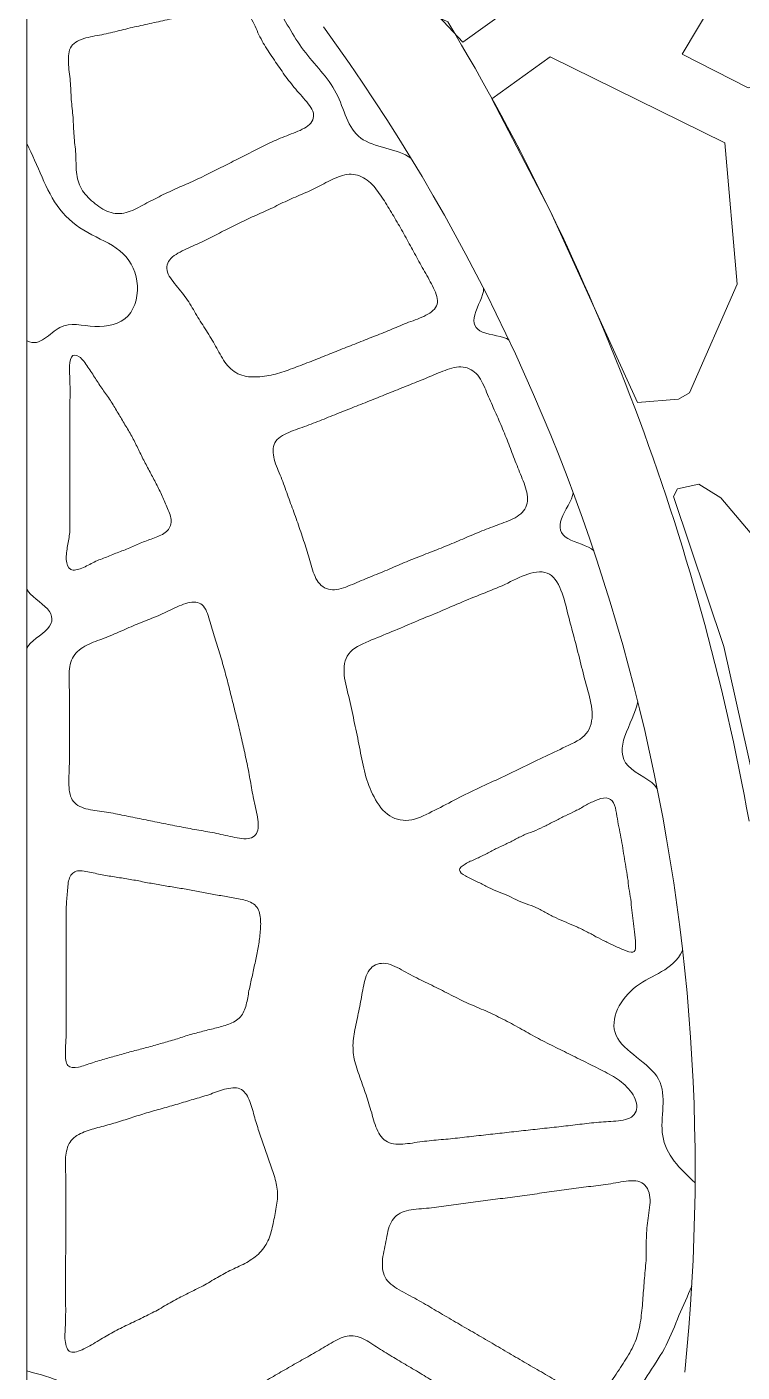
# Model space of a CAD drawing. Header units: inches. Extents: x 36 to 189, y -75 to 56.
# Drawn here: x 91.25 to 99.21, y 30.96 to 45.91 of the extents above; entities that cross this region are included whole.
import ezdxf

# ---------------------------------------------------------------- set-up
doc = ezdxf.new("R2010")
doc.units = ezdxf.units.IN
for name, color, linetype, lineweight in [('01_ORIGINAL_CAD', 7, 'CONTINUOUS', 20), ('02_APPROVED_PDF_OUTLINES', 7, 'CONTINUOUS', 15), ('10_EXTENSION_MASSES', 7, 'CONTINUOUS', 15), ('15_NEIGHBOURHOOD_CIRCULATION', 7, 'CONTINUOUS', 13)]:
    doc.layers.add(name, color=color, linetype=linetype, lineweight=lineweight)

# ---------------------------------------------------------------- blocks, each defined once
blk = doc.blocks.new('OPTION_02_TURTLE')
at = {"layer": '01_ORIGINAL_CAD'}
blk.add_line((36.248, 17.906), (36.248, 55.9), dxfattribs=at)
blk.add_lwpolyline([(44.283, 37.084, 0.090917), (40.931, 45.968, -0.652582), (40.931, 49.011, -0.158741), (45.004, 48.425, -0.098355), (47.824, 46.203), (47.755, 46.078)], format="xyb", dxfattribs=at)
blk.add_arc((22.064, 33.195), 21.619, 354.0583, 36.0319, dxfattribs=at)
at = {"layer": '02_APPROVED_PDF_OUTLINES'}
for points in [[(42.567, 48.72), (43.696, 48.695), (45.202, 47.89), (45.23, 47.026), (44.366, 45.263), (44.273, 45.236), (43.537, 45.611), (44.04, 46.452), (44.091, 47.609), (43.496, 48.428), (42.137, 48.455), (42.02, 48.343), (41.433, 47.637), (41.381, 47.094), (41.568, 46.662), (41.648, 46.137), (41.1, 45.743), (40.829, 46.03), (40.243, 46.942), (40.242, 47.6), (40.48, 48.003), (40.922, 48.505)], [(42.069, 45.58), (44.014, 44.624), (44.149, 43.053), (43.621, 41.845), (43.497, 41.773), (43.04, 41.737), (42.069, 43.869), (41.422, 45.113)], [(43.724, 40.83), (43.968, 40.678), (45.351, 39.042), (45.54, 37.942), (45.86, 37.164), (46.286, 36.386), (46.241, 36.299), (45.192, 36.433), (44.661, 36.54), (44.537, 36.638), (44.001, 39.023), (43.441, 40.69), (43.485, 40.777)]]:
    blk.add_lwpolyline(points, close=True, dxfattribs=at)
at = {"layer": '10_EXTENSION_MASSES'}
for points, knots in [([(36.743, 45.697), (36.776, 45.744), (36.839, 45.771), (36.904, 45.79), (36.97, 45.808), (37.039, 45.817), (37.105, 45.831), (37.172, 45.844), (37.235, 45.861), (37.299, 45.877), (37.363, 45.893), (37.427, 45.908), (37.492, 45.922), (37.557, 45.937), (37.622, 45.95), (37.687, 45.965), (37.752, 45.979), (37.817, 45.993), (37.881, 46.008), (37.946, 46.022), (38.011, 46.036), (38.075, 46.05), (38.14, 46.064), (38.204, 46.078), (38.27, 46.095), (38.335, 46.113), (38.402, 46.134), (38.468, 46.143), (38.534, 46.152), (38.599, 46.15), (38.648, 46.119), (38.698, 46.088), (38.733, 46.028), (38.764, 45.966), (38.795, 45.904), (38.821, 45.838), (38.853, 45.778), (38.885, 45.717), (38.922, 45.661), (38.959, 45.606), (38.997, 45.55), (39.034, 45.494), (39.072, 45.439), (39.11, 45.384), (39.149, 45.33), (39.191, 45.278), (39.233, 45.225), (39.279, 45.174), (39.327, 45.12), (39.374, 45.066), (39.422, 45.009), (39.435, 44.955), (39.447, 44.902), (39.423, 44.851), (39.375, 44.813), (39.327, 44.774), (39.255, 44.747), (39.188, 44.722), (39.121, 44.696), (39.059, 44.671), (38.998, 44.644), (38.937, 44.616), (38.877, 44.586), (38.817, 44.556), (38.757, 44.526), (38.696, 44.495), (38.635, 44.464), (38.575, 44.433), (38.514, 44.403), (38.453, 44.372), (38.392, 44.342), (38.332, 44.311), (38.272, 44.281), (38.211, 44.251), (38.15, 44.221), (38.089, 44.193), (38.027, 44.165), (37.965, 44.14), (37.903, 44.112), (37.842, 44.085), (37.781, 44.055), (37.72, 44.025), (37.659, 43.995), (37.598, 43.964), (37.537, 43.931), (37.476, 43.898), (37.415, 43.864), (37.351, 43.848), (37.288, 43.832), (37.222, 43.834), (37.161, 43.856), (37.099, 43.877), (37.042, 43.919), (36.988, 43.963), (36.935, 44.008), (36.886, 44.056), (36.854, 44.112), (36.822, 44.168), (36.806, 44.231), (36.8, 44.298), (36.793, 44.365), (36.795, 44.434), (36.791, 44.502), (36.787, 44.57), (36.777, 44.636), (36.772, 44.703), (36.767, 44.77), (36.766, 44.838), (36.761, 44.906), (36.756, 44.973), (36.747, 45.039), (36.742, 45.106), (36.737, 45.173), (36.736, 45.24), (36.73, 45.309), (36.724, 45.377), (36.713, 45.447), (36.71, 45.515), (36.707, 45.583), (36.71, 45.65), (36.743, 45.697)], [0, 0, 0, 0, 0.025, 0.025, 0.025, 0.05, 0.05, 0.05, 0.075, 0.075, 0.075, 0.1, 0.1, 0.1, 0.125, 0.125, 0.125, 0.15, 0.15, 0.15, 0.175, 0.175, 0.175, 0.2, 0.2, 0.2, 0.225, 0.225, 0.225, 0.25, 0.25, 0.25, 0.275, 0.275, 0.275, 0.3, 0.3, 0.3, 0.325, 0.325, 0.325, 0.35, 0.35, 0.35, 0.375, 0.375, 0.375, 0.4, 0.4, 0.4, 0.425, 0.425, 0.425, 0.45, 0.45, 0.45, 0.475, 0.475, 0.475, 0.5, 0.5, 0.5, 0.525, 0.525, 0.525, 0.55, 0.55, 0.55, 0.575, 0.575, 0.575, 0.6, 0.6, 0.6, 0.625, 0.625, 0.625, 0.65, 0.65, 0.65, 0.675, 0.675, 0.675, 0.7, 0.7, 0.7, 0.725, 0.725, 0.725, 0.75, 0.75, 0.75, 0.775, 0.775, 0.775, 0.8, 0.8, 0.8, 0.825, 0.825, 0.825, 0.85, 0.85, 0.85, 0.875, 0.875, 0.875, 0.9, 0.9, 0.9, 0.925, 0.925, 0.925, 0.95, 0.95, 0.95, 0.975, 0.975, 0.975, 1, 1, 1, 1]), ([(37.851, 43.339), (37.892, 43.383), (37.96, 43.414), (38.025, 43.444), (38.09, 43.474), (38.151, 43.502), (38.212, 43.531), (38.272, 43.56), (38.332, 43.59), (38.392, 43.621), (38.452, 43.651), (38.512, 43.682), (38.573, 43.712), (38.633, 43.742), (38.694, 43.772), (38.755, 43.8), (38.816, 43.827), (38.877, 43.852), (38.938, 43.881), (38.999, 43.909), (39.059, 43.941), (39.12, 43.969), (39.181, 43.998), (39.242, 44.024), (39.304, 44.05), (39.365, 44.077), (39.425, 44.103), (39.485, 44.134), (39.546, 44.164), (39.605, 44.198), (39.667, 44.226), (39.729, 44.254), (39.793, 44.275), (39.856, 44.274), (39.919, 44.272), (39.981, 44.248), (40.033, 44.209), (40.086, 44.17), (40.13, 44.116), (40.169, 44.061), (40.208, 44.006), (40.243, 43.949), (40.278, 43.892), (40.312, 43.835), (40.346, 43.778), (40.38, 43.721), (40.413, 43.663), (40.446, 43.605), (40.479, 43.546), (40.511, 43.488), (40.542, 43.428), (40.574, 43.37), (40.606, 43.311), (40.638, 43.253), (40.672, 43.193), (40.706, 43.133), (40.743, 43.071), (40.772, 43.009), (40.802, 42.946), (40.825, 42.882), (40.811, 42.829), (40.797, 42.777), (40.747, 42.737), (40.687, 42.706), (40.628, 42.674), (40.56, 42.652), (40.495, 42.628), (40.431, 42.604), (40.371, 42.577), (40.31, 42.552), (40.249, 42.527), (40.188, 42.502), (40.126, 42.478), (40.065, 42.454), (40.003, 42.43), (39.941, 42.405), (39.88, 42.381), (39.819, 42.356), (39.757, 42.332), (39.696, 42.307), (39.634, 42.283), (39.572, 42.259), (39.51, 42.234), (39.449, 42.209), (39.387, 42.185), (39.325, 42.161), (39.263, 42.137), (39.202, 42.114), (39.14, 42.092), (39.078, 42.069), (39.014, 42.052), (38.95, 42.036), (38.883, 42.024), (38.815, 42.021), (38.747, 42.018), (38.677, 42.023), (38.617, 42.047), (38.557, 42.071), (38.506, 42.114), (38.465, 42.167), (38.424, 42.219), (38.393, 42.281), (38.36, 42.34), (38.328, 42.4), (38.294, 42.457), (38.258, 42.514), (38.222, 42.57), (38.185, 42.627), (38.15, 42.683), (38.116, 42.74), (38.084, 42.798), (38.048, 42.854), (38.011, 42.91), (37.971, 42.964), (37.925, 43.018), (37.88, 43.073), (37.831, 43.129), (37.813, 43.184), (37.795, 43.24), (37.81, 43.296), (37.851, 43.339)], [0, 0, 0, 0, 0.025, 0.025, 0.025, 0.05, 0.05, 0.05, 0.075, 0.075, 0.075, 0.1, 0.1, 0.1, 0.125, 0.125, 0.125, 0.15, 0.15, 0.15, 0.175, 0.175, 0.175, 0.2, 0.2, 0.2, 0.225, 0.225, 0.225, 0.25, 0.25, 0.25, 0.275, 0.275, 0.275, 0.3, 0.3, 0.3, 0.325, 0.325, 0.325, 0.35, 0.35, 0.35, 0.375, 0.375, 0.375, 0.4, 0.4, 0.4, 0.425, 0.425, 0.425, 0.45, 0.45, 0.45, 0.475, 0.475, 0.475, 0.5, 0.5, 0.5, 0.525, 0.525, 0.525, 0.55, 0.55, 0.55, 0.575, 0.575, 0.575, 0.6, 0.6, 0.6, 0.625, 0.625, 0.625, 0.65, 0.65, 0.65, 0.675, 0.675, 0.675, 0.7, 0.7, 0.7, 0.725, 0.725, 0.725, 0.75, 0.75, 0.75, 0.775, 0.775, 0.775, 0.8, 0.8, 0.8, 0.825, 0.825, 0.825, 0.85, 0.85, 0.85, 0.875, 0.875, 0.875, 0.9, 0.9, 0.9, 0.925, 0.925, 0.925, 0.95, 0.95, 0.95, 0.975, 0.975, 0.975, 1, 1, 1, 1]), ([(36.735, 39.881), (36.704, 39.898), (36.689, 39.942), (36.686, 39.991), (36.683, 40.04), (36.692, 40.094), (36.701, 40.144), (36.71, 40.195), (36.72, 40.242), (36.724, 40.29), (36.728, 40.339), (36.727, 40.389), (36.726, 40.44), (36.726, 40.49), (36.725, 40.541), (36.725, 40.591), (36.725, 40.641), (36.725, 40.691), (36.726, 40.742), (36.726, 40.792), (36.726, 40.842), (36.726, 40.892), (36.726, 40.942), (36.726, 40.993), (36.726, 41.043), (36.726, 41.093), (36.726, 41.143), (36.726, 41.194), (36.726, 41.244), (36.726, 41.294), (36.727, 41.344), (36.727, 41.394), (36.727, 41.445), (36.727, 41.495), (36.727, 41.545), (36.727, 41.595), (36.727, 41.646), (36.727, 41.696), (36.727, 41.746), (36.728, 41.796), (36.728, 41.846), (36.728, 41.895), (36.727, 41.946), (36.726, 41.997), (36.723, 42.049), (36.723, 42.103), (36.723, 42.158), (36.726, 42.214), (36.744, 42.242), (36.762, 42.27), (36.797, 42.269), (36.83, 42.245), (36.864, 42.222), (36.897, 42.175), (36.927, 42.131), (36.957, 42.087), (36.984, 42.045), (37.01, 42.004), (37.037, 41.963), (37.063, 41.922), (37.091, 41.882), (37.12, 41.841), (37.15, 41.801), (37.177, 41.76), (37.205, 41.718), (37.229, 41.675), (37.254, 41.633), (37.279, 41.59), (37.304, 41.548), (37.33, 41.506), (37.355, 41.464), (37.381, 41.422), (37.405, 41.379), (37.429, 41.336), (37.451, 41.292), (37.473, 41.247), (37.495, 41.202), (37.516, 41.157), (37.539, 41.112), (37.562, 41.068), (37.585, 41.024), (37.609, 40.98), (37.632, 40.936), (37.656, 40.892), (37.679, 40.848), (37.702, 40.803), (37.724, 40.759), (37.745, 40.714), (37.765, 40.669), (37.784, 40.623), (37.805, 40.576), (37.825, 40.53), (37.848, 40.482), (37.853, 40.436), (37.857, 40.391), (37.844, 40.347), (37.812, 40.313), (37.781, 40.28), (37.733, 40.258), (37.685, 40.239), (37.637, 40.22), (37.59, 40.204), (37.544, 40.186), (37.498, 40.168), (37.454, 40.146), (37.409, 40.127), (37.364, 40.108), (37.317, 40.091), (37.271, 40.073), (37.225, 40.056), (37.18, 40.037), (37.135, 40.019), (37.089, 40.002), (37.044, 39.985), (36.998, 39.963), (36.953, 39.941), (36.906, 39.915), (36.86, 39.896), (36.813, 39.877), (36.766, 39.865), (36.735, 39.881)], [0, 0, 0, 0, 0.025, 0.025, 0.025, 0.05, 0.05, 0.05, 0.075, 0.075, 0.075, 0.1, 0.1, 0.1, 0.125, 0.125, 0.125, 0.15, 0.15, 0.15, 0.175, 0.175, 0.175, 0.2, 0.2, 0.2, 0.225, 0.225, 0.225, 0.25, 0.25, 0.25, 0.275, 0.275, 0.275, 0.3, 0.3, 0.3, 0.325, 0.325, 0.325, 0.35, 0.35, 0.35, 0.375, 0.375, 0.375, 0.4, 0.4, 0.4, 0.425, 0.425, 0.425, 0.45, 0.45, 0.45, 0.475, 0.475, 0.475, 0.5, 0.5, 0.5, 0.525, 0.525, 0.525, 0.55, 0.55, 0.55, 0.575, 0.575, 0.575, 0.6, 0.6, 0.6, 0.625, 0.625, 0.625, 0.65, 0.65, 0.65, 0.675, 0.675, 0.675, 0.7, 0.7, 0.7, 0.725, 0.725, 0.725, 0.75, 0.75, 0.75, 0.775, 0.775, 0.775, 0.8, 0.8, 0.8, 0.825, 0.825, 0.825, 0.85, 0.85, 0.85, 0.875, 0.875, 0.875, 0.9, 0.9, 0.9, 0.925, 0.925, 0.925, 0.95, 0.95, 0.95, 0.975, 0.975, 0.975, 1, 1, 1, 1]), ([(39.007, 41.289), (39.036, 41.339), (39.097, 41.375), (39.161, 41.404), (39.226, 41.432), (39.295, 41.454), (39.361, 41.478), (39.427, 41.502), (39.49, 41.527), (39.554, 41.553), (39.617, 41.579), (39.681, 41.604), (39.745, 41.63), (39.809, 41.655), (39.873, 41.68), (39.938, 41.706), (40.002, 41.731), (40.066, 41.757), (40.131, 41.783), (40.195, 41.809), (40.259, 41.835), (40.323, 41.86), (40.387, 41.886), (40.451, 41.911), (40.515, 41.937), (40.578, 41.962), (40.642, 41.987), (40.706, 42.014), (40.769, 42.041), (40.833, 42.07), (40.9, 42.094), (40.967, 42.119), (41.037, 42.139), (41.101, 42.131), (41.164, 42.124), (41.221, 42.09), (41.264, 42.039), (41.306, 41.987), (41.335, 41.918), (41.363, 41.851), (41.392, 41.784), (41.42, 41.721), (41.448, 41.657), (41.476, 41.594), (41.504, 41.531), (41.531, 41.467), (41.557, 41.403), (41.584, 41.339), (41.609, 41.275), (41.633, 41.211), (41.657, 41.147), (41.682, 41.083), (41.707, 41.019), (41.733, 40.955), (41.759, 40.889), (41.786, 40.823), (41.813, 40.754), (41.818, 40.689), (41.822, 40.623), (41.803, 40.56), (41.759, 40.514), (41.716, 40.468), (41.648, 40.438), (41.581, 40.411), (41.514, 40.385), (41.448, 40.361), (41.383, 40.336), (41.318, 40.312), (41.255, 40.286), (41.192, 40.259), (41.128, 40.233), (41.065, 40.205), (41.001, 40.178), (40.937, 40.151), (40.873, 40.125), (40.809, 40.1), (40.745, 40.074), (40.68, 40.05), (40.616, 40.024), (40.551, 39.999), (40.487, 39.973), (40.423, 39.946), (40.359, 39.919), (40.296, 39.891), (40.232, 39.864), (40.168, 39.838), (40.104, 39.813), (40.04, 39.787), (39.976, 39.76), (39.912, 39.732), (39.845, 39.705), (39.779, 39.678), (39.71, 39.652), (39.647, 39.654), (39.585, 39.656), (39.529, 39.687), (39.49, 39.738), (39.452, 39.789), (39.431, 39.86), (39.411, 39.929), (39.391, 39.998), (39.372, 40.064), (39.351, 40.129), (39.33, 40.195), (39.308, 40.259), (39.286, 40.324), (39.264, 40.389), (39.242, 40.454), (39.218, 40.518), (39.195, 40.583), (39.17, 40.647), (39.147, 40.711), (39.124, 40.775), (39.102, 40.84), (39.076, 40.906), (39.049, 40.971), (39.018, 41.038), (39, 41.105), (38.983, 41.171), (38.979, 41.238), (39.007, 41.289)], [0, 0, 0, 0, 0.025, 0.025, 0.025, 0.05, 0.05, 0.05, 0.075, 0.075, 0.075, 0.1, 0.1, 0.1, 0.125, 0.125, 0.125, 0.15, 0.15, 0.15, 0.175, 0.175, 0.175, 0.2, 0.2, 0.2, 0.225, 0.225, 0.225, 0.25, 0.25, 0.25, 0.275, 0.275, 0.275, 0.3, 0.3, 0.3, 0.325, 0.325, 0.325, 0.35, 0.35, 0.35, 0.375, 0.375, 0.375, 0.4, 0.4, 0.4, 0.425, 0.425, 0.425, 0.45, 0.45, 0.45, 0.475, 0.475, 0.475, 0.5, 0.5, 0.5, 0.525, 0.525, 0.525, 0.55, 0.55, 0.55, 0.575, 0.575, 0.575, 0.6, 0.6, 0.6, 0.625, 0.625, 0.625, 0.65, 0.65, 0.65, 0.675, 0.675, 0.675, 0.7, 0.7, 0.7, 0.725, 0.725, 0.725, 0.75, 0.75, 0.75, 0.775, 0.775, 0.775, 0.8, 0.8, 0.8, 0.825, 0.825, 0.825, 0.85, 0.85, 0.85, 0.875, 0.875, 0.875, 0.9, 0.9, 0.9, 0.925, 0.925, 0.925, 0.95, 0.95, 0.95, 0.975, 0.975, 0.975, 1, 1, 1, 1]), ([(39.829, 38.943), (39.878, 39.005), (39.964, 39.046), (40.051, 39.083), (40.138, 39.12), (40.225, 39.154), (40.31, 39.19), (40.395, 39.225), (40.478, 39.261), (40.561, 39.296), (40.644, 39.332), (40.729, 39.365), (40.813, 39.4), (40.897, 39.436), (40.98, 39.472), (41.064, 39.507), (41.148, 39.543), (41.232, 39.577), (41.315, 39.61), (41.399, 39.643), (41.483, 39.675), (41.567, 39.715), (41.651, 39.754), (41.736, 39.801), (41.823, 39.829), (41.909, 39.857), (41.997, 39.866), (42.062, 39.828), (42.127, 39.79), (42.171, 39.705), (42.202, 39.617), (42.234, 39.529), (42.254, 39.438), (42.276, 39.349), (42.298, 39.261), (42.323, 39.176), (42.346, 39.089), (42.369, 39.003), (42.39, 38.915), (42.412, 38.828), (42.433, 38.741), (42.456, 38.655), (42.481, 38.566), (42.505, 38.476), (42.532, 38.384), (42.537, 38.294), (42.541, 38.205), (42.523, 38.118), (42.47, 38.055), (42.418, 37.991), (42.331, 37.951), (42.244, 37.911), (42.158, 37.87), (42.072, 37.831), (41.989, 37.791), (41.906, 37.751), (41.825, 37.71), (41.744, 37.671), (41.663, 37.631), (41.581, 37.592), (41.499, 37.554), (41.416, 37.516), (41.332, 37.478), (41.249, 37.439), (41.166, 37.399), (41.084, 37.358), (41.002, 37.316), (40.92, 37.273), (40.839, 37.23), (40.754, 37.188), (40.67, 37.145), (40.583, 37.103), (40.497, 37.093), (40.412, 37.084), (40.328, 37.107), (40.259, 37.161), (40.19, 37.214), (40.135, 37.298), (40.094, 37.383), (40.053, 37.467), (40.025, 37.553), (40.003, 37.64), (39.981, 37.728), (39.966, 37.817), (39.948, 37.905), (39.931, 37.993), (39.912, 38.082), (39.894, 38.169), (39.875, 38.257), (39.859, 38.345), (39.837, 38.435), (39.815, 38.525), (39.787, 38.617), (39.779, 38.706), (39.77, 38.794), (39.781, 38.88), (39.829, 38.943)], [0, 0, 0, 0, 0.03125, 0.03125, 0.03125, 0.0625, 0.0625, 0.0625, 0.09375, 0.09375, 0.09375, 0.125, 0.125, 0.125, 0.15625, 0.15625, 0.15625, 0.1875, 0.1875, 0.1875, 0.21875, 0.21875, 0.21875, 0.25, 0.25, 0.25, 0.28125, 0.28125, 0.28125, 0.3125, 0.3125, 0.3125, 0.34375, 0.34375, 0.34375, 0.375, 0.375, 0.375, 0.40625, 0.40625, 0.40625, 0.4375, 0.4375, 0.4375, 0.46875, 0.46875, 0.46875, 0.5, 0.5, 0.5, 0.53125, 0.53125, 0.53125, 0.5625, 0.5625, 0.5625, 0.59375, 0.59375, 0.59375, 0.625, 0.625, 0.625, 0.65625, 0.65625, 0.65625, 0.6875, 0.6875, 0.6875, 0.71875, 0.71875, 0.71875, 0.75, 0.75, 0.75, 0.78125, 0.78125, 0.78125, 0.8125, 0.8125, 0.8125, 0.84375, 0.84375, 0.84375, 0.875, 0.875, 0.875, 0.90625, 0.90625, 0.90625, 0.9375, 0.9375, 0.9375, 0.96875, 0.96875, 0.96875, 1, 1, 1, 1]), ([(36.766, 38.914), (36.8, 38.968), (36.856, 39.008), (36.916, 39.039), (36.977, 39.07), (37.042, 39.092), (37.106, 39.116), (37.169, 39.14), (37.23, 39.166), (37.292, 39.193), (37.353, 39.22), (37.414, 39.248), (37.476, 39.273), (37.538, 39.299), (37.6, 39.322), (37.662, 39.347), (37.723, 39.372), (37.784, 39.4), (37.848, 39.43), (37.911, 39.46), (37.976, 39.493), (38.038, 39.509), (38.1, 39.524), (38.158, 39.52), (38.198, 39.486), (38.239, 39.451), (38.261, 39.384), (38.281, 39.318), (38.302, 39.251), (38.32, 39.185), (38.339, 39.12), (38.358, 39.056), (38.379, 38.994), (38.398, 38.931), (38.417, 38.867), (38.435, 38.804), (38.453, 38.74), (38.47, 38.676), (38.487, 38.611), (38.503, 38.547), (38.519, 38.483), (38.535, 38.418), (38.551, 38.354), (38.567, 38.289), (38.584, 38.225), (38.599, 38.16), (38.614, 38.095), (38.629, 38.031), (38.643, 37.966), (38.658, 37.901), (38.673, 37.836), (38.687, 37.771), (38.701, 37.706), (38.714, 37.641), (38.726, 37.576), (38.737, 37.51), (38.747, 37.446), (38.76, 37.38), (38.773, 37.315), (38.788, 37.249), (38.803, 37.179), (38.817, 37.109), (38.83, 37.036), (38.817, 36.983), (38.804, 36.929), (38.764, 36.896), (38.708, 36.888), (38.652, 36.88), (38.579, 36.897), (38.509, 36.913), (38.44, 36.929), (38.374, 36.943), (38.309, 36.956), (38.243, 36.968), (38.178, 36.979), (38.113, 36.99), (38.048, 37.002), (37.982, 37.014), (37.917, 37.027), (37.851, 37.04), (37.786, 37.053), (37.72, 37.066), (37.655, 37.079), (37.59, 37.092), (37.525, 37.105), (37.46, 37.119), (37.394, 37.132), (37.329, 37.145), (37.265, 37.159), (37.2, 37.173), (37.133, 37.183), (37.066, 37.193), (36.996, 37.199), (36.93, 37.215), (36.864, 37.23), (36.802, 37.255), (36.765, 37.301), (36.729, 37.347), (36.718, 37.414), (36.715, 37.483), (36.712, 37.552), (36.718, 37.624), (36.72, 37.693), (36.723, 37.763), (36.723, 37.831), (36.722, 37.899), (36.722, 37.967), (36.722, 38.036), (36.722, 38.104), (36.722, 38.173), (36.722, 38.242), (36.723, 38.31), (36.723, 38.378), (36.724, 38.446), (36.722, 38.516), (36.719, 38.585), (36.715, 38.655), (36.718, 38.724), (36.721, 38.793), (36.732, 38.861), (36.766, 38.914)], [0, 0, 0, 0, 0.025, 0.025, 0.025, 0.05, 0.05, 0.05, 0.075, 0.075, 0.075, 0.1, 0.1, 0.1, 0.125, 0.125, 0.125, 0.15, 0.15, 0.15, 0.175, 0.175, 0.175, 0.2, 0.2, 0.2, 0.225, 0.225, 0.225, 0.25, 0.25, 0.25, 0.275, 0.275, 0.275, 0.3, 0.3, 0.3, 0.325, 0.325, 0.325, 0.35, 0.35, 0.35, 0.375, 0.375, 0.375, 0.4, 0.4, 0.4, 0.425, 0.425, 0.425, 0.45, 0.45, 0.45, 0.475, 0.475, 0.475, 0.5, 0.5, 0.5, 0.525, 0.525, 0.525, 0.55, 0.55, 0.55, 0.575, 0.575, 0.575, 0.6, 0.6, 0.6, 0.625, 0.625, 0.625, 0.65, 0.65, 0.65, 0.675, 0.675, 0.675, 0.7, 0.7, 0.7, 0.725, 0.725, 0.725, 0.75, 0.75, 0.75, 0.775, 0.775, 0.775, 0.8, 0.8, 0.8, 0.825, 0.825, 0.825, 0.85, 0.85, 0.85, 0.875, 0.875, 0.875, 0.9, 0.9, 0.9, 0.925, 0.925, 0.925, 0.95, 0.95, 0.95, 0.975, 0.975, 0.975, 1, 1, 1, 1]), ([(41.062, 36.54), (41.061, 36.564), (41.09, 36.586), (41.125, 36.606), (41.16, 36.627), (41.202, 36.646), (41.242, 36.663), (41.281, 36.681), (41.318, 36.698), (41.354, 36.716), (41.391, 36.735), (41.426, 36.755), (41.463, 36.774), (41.5, 36.792), (41.538, 36.809), (41.575, 36.826), (41.612, 36.844), (41.649, 36.862), (41.686, 36.881), (41.722, 36.9), (41.758, 36.92), (41.796, 36.936), (41.833, 36.952), (41.871, 36.964), (41.909, 36.979), (41.946, 36.995), (41.983, 37.014), (42.02, 37.032), (42.056, 37.051), (42.093, 37.069), (42.13, 37.087), (42.166, 37.106), (42.203, 37.125), (42.24, 37.143), (42.277, 37.161), (42.314, 37.177), (42.351, 37.196), (42.387, 37.214), (42.423, 37.235), (42.459, 37.255), (42.496, 37.275), (42.533, 37.295), (42.573, 37.312), (42.614, 37.329), (42.656, 37.342), (42.692, 37.34), (42.728, 37.337), (42.757, 37.317), (42.775, 37.286), (42.793, 37.255), (42.8, 37.212), (42.807, 37.17), (42.814, 37.129), (42.821, 37.088), (42.828, 37.049), (42.836, 37.009), (42.844, 36.97), (42.852, 36.931), (42.859, 36.892), (42.866, 36.852), (42.873, 36.812), (42.879, 36.773), (42.886, 36.733), (42.892, 36.693), (42.899, 36.653), (42.905, 36.613), (42.912, 36.573), (42.919, 36.533), (42.926, 36.494), (42.932, 36.454), (42.938, 36.414), (42.941, 36.373), (42.947, 36.333), (42.953, 36.293), (42.96, 36.254), (42.966, 36.214), (42.971, 36.173), (42.973, 36.133), (42.978, 36.092), (42.982, 36.052), (42.989, 36.013), (42.994, 35.973), (43, 35.933), (43.005, 35.893), (43.009, 35.851), (43.014, 35.808), (43.018, 35.763), (43.02, 35.722), (43.022, 35.682), (43.023, 35.646), (43.006, 35.632), (42.989, 35.618), (42.955, 35.626), (42.917, 35.639), (42.879, 35.653), (42.838, 35.672), (42.8, 35.69), (42.761, 35.708), (42.725, 35.725), (42.688, 35.743), (42.652, 35.76), (42.616, 35.779), (42.579, 35.798), (42.543, 35.818), (42.507, 35.838), (42.47, 35.857), (42.433, 35.877), (42.396, 35.894), (42.359, 35.911), (42.322, 35.927), (42.285, 35.942), (42.247, 35.958), (42.21, 35.973), (42.172, 35.989), (42.135, 36.007), (42.098, 36.024), (42.061, 36.042), (42.025, 36.062), (41.989, 36.082), (41.953, 36.103), (41.916, 36.12), (41.879, 36.137), (41.841, 36.15), (41.802, 36.164), (41.764, 36.178), (41.726, 36.193), (41.689, 36.21), (41.653, 36.227), (41.617, 36.248), (41.579, 36.264), (41.542, 36.281), (41.503, 36.293), (41.466, 36.308), (41.428, 36.323), (41.391, 36.341), (41.355, 36.359), (41.319, 36.378), (41.283, 36.398), (41.244, 36.416), (41.205, 36.435), (41.163, 36.452), (41.127, 36.473), (41.091, 36.493), (41.062, 36.517), (41.062, 36.54)], [0, 0, 0, 0, 0.020833, 0.020833, 0.020833, 0.041667, 0.041667, 0.041667, 0.0625, 0.0625, 0.0625, 0.083333, 0.083333, 0.083333, 0.104167, 0.104167, 0.104167, 0.125, 0.125, 0.125, 0.145833, 0.145833, 0.145833, 0.166667, 0.166667, 0.166667, 0.1875, 0.1875, 0.1875, 0.208333, 0.208333, 0.208333, 0.229167, 0.229167, 0.229167, 0.25, 0.25, 0.25, 0.270833, 0.270833, 0.270833, 0.291667, 0.291667, 0.291667, 0.3125, 0.3125, 0.3125, 0.333333, 0.333333, 0.333333, 0.354167, 0.354167, 0.354167, 0.375, 0.375, 0.375, 0.395833, 0.395833, 0.395833, 0.416667, 0.416667, 0.416667, 0.4375, 0.4375, 0.4375, 0.458333, 0.458333, 0.458333, 0.479167, 0.479167, 0.479167, 0.5, 0.5, 0.5, 0.520833, 0.520833, 0.520833, 0.541667, 0.541667, 0.541667, 0.5625, 0.5625, 0.5625, 0.583333, 0.583333, 0.583333, 0.604167, 0.604167, 0.604167, 0.625, 0.625, 0.625, 0.645833, 0.645833, 0.645833, 0.666667, 0.666667, 0.666667, 0.6875, 0.6875, 0.6875, 0.708333, 0.708333, 0.708333, 0.729167, 0.729167, 0.729167, 0.75, 0.75, 0.75, 0.770833, 0.770833, 0.770833, 0.791667, 0.791667, 0.791667, 0.8125, 0.8125, 0.8125, 0.833333, 0.833333, 0.833333, 0.854167, 0.854167, 0.854167, 0.875, 0.875, 0.875, 0.895833, 0.895833, 0.895833, 0.916667, 0.916667, 0.916667, 0.9375, 0.9375, 0.9375, 0.958333, 0.958333, 0.958333, 0.979167, 0.979167, 0.979167, 1, 1, 1, 1]), ([(36.704, 34.367), (36.68, 34.395), (36.677, 34.449), (36.677, 34.506), (36.677, 34.562), (36.681, 34.62), (36.683, 34.675), (36.684, 34.731), (36.684, 34.784), (36.684, 34.838), (36.683, 34.891), (36.683, 34.945), (36.683, 34.999), (36.683, 35.053), (36.683, 35.107), (36.684, 35.161), (36.684, 35.216), (36.684, 35.27), (36.684, 35.324), (36.684, 35.378), (36.684, 35.432), (36.684, 35.486), (36.684, 35.54), (36.684, 35.594), (36.684, 35.648), (36.684, 35.702), (36.685, 35.756), (36.685, 35.81), (36.685, 35.865), (36.684, 35.919), (36.684, 35.973), (36.684, 36.027), (36.683, 36.08), (36.686, 36.134), (36.688, 36.187), (36.694, 36.24), (36.698, 36.296), (36.703, 36.352), (36.706, 36.41), (36.723, 36.452), (36.739, 36.495), (36.769, 36.522), (36.812, 36.529), (36.854, 36.536), (36.911, 36.523), (36.965, 36.511), (37.02, 36.499), (37.072, 36.489), (37.125, 36.479), (37.177, 36.47), (37.228, 36.462), (37.28, 36.454), (37.332, 36.446), (37.384, 36.437), (37.436, 36.428), (37.487, 36.419), (37.539, 36.408), (37.591, 36.398), (37.642, 36.389), (37.694, 36.379), (37.746, 36.371), (37.798, 36.362), (37.85, 36.353), (37.902, 36.345), (37.954, 36.336), (38.006, 36.328), (38.057, 36.318), (38.109, 36.308), (38.16, 36.298), (38.212, 36.288), (38.264, 36.279), (38.316, 36.27), (38.367, 36.261), (38.419, 36.252), (38.47, 36.243), (38.523, 36.234), (38.576, 36.225), (38.63, 36.217), (38.681, 36.202), (38.732, 36.186), (38.779, 36.163), (38.807, 36.125), (38.836, 36.087), (38.845, 36.035), (38.848, 35.981), (38.851, 35.927), (38.847, 35.87), (38.841, 35.816), (38.835, 35.762), (38.827, 35.71), (38.818, 35.659), (38.808, 35.607), (38.797, 35.556), (38.786, 35.505), (38.775, 35.454), (38.764, 35.403), (38.753, 35.352), (38.741, 35.301), (38.729, 35.25), (38.719, 35.198), (38.709, 35.146), (38.701, 35.092), (38.688, 35.042), (38.675, 34.991), (38.656, 34.942), (38.623, 34.906), (38.59, 34.869), (38.543, 34.844), (38.493, 34.825), (38.443, 34.806), (38.391, 34.793), (38.339, 34.78), (38.288, 34.767), (38.237, 34.755), (38.187, 34.742), (38.136, 34.729), (38.086, 34.715), (38.036, 34.7), (37.985, 34.685), (37.936, 34.668), (37.885, 34.652), (37.835, 34.637), (37.785, 34.623), (37.735, 34.609), (37.684, 34.595), (37.634, 34.58), (37.583, 34.566), (37.533, 34.553), (37.482, 34.54), (37.431, 34.527), (37.38, 34.513), (37.33, 34.499), (37.28, 34.484), (37.229, 34.47), (37.179, 34.457), (37.129, 34.443), (37.079, 34.428), (37.029, 34.414), (36.977, 34.396), (36.925, 34.379), (36.87, 34.358), (36.821, 34.348), (36.772, 34.338), (36.728, 34.34), (36.704, 34.367)], [0, 0, 0, 0, 0.020833, 0.020833, 0.020833, 0.041667, 0.041667, 0.041667, 0.0625, 0.0625, 0.0625, 0.083333, 0.083333, 0.083333, 0.104167, 0.104167, 0.104167, 0.125, 0.125, 0.125, 0.145833, 0.145833, 0.145833, 0.166667, 0.166667, 0.166667, 0.1875, 0.1875, 0.1875, 0.208333, 0.208333, 0.208333, 0.229167, 0.229167, 0.229167, 0.25, 0.25, 0.25, 0.270833, 0.270833, 0.270833, 0.291667, 0.291667, 0.291667, 0.3125, 0.3125, 0.3125, 0.333333, 0.333333, 0.333333, 0.354167, 0.354167, 0.354167, 0.375, 0.375, 0.375, 0.395833, 0.395833, 0.395833, 0.416667, 0.416667, 0.416667, 0.4375, 0.4375, 0.4375, 0.458333, 0.458333, 0.458333, 0.479167, 0.479167, 0.479167, 0.5, 0.5, 0.5, 0.520833, 0.520833, 0.520833, 0.541667, 0.541667, 0.541667, 0.5625, 0.5625, 0.5625, 0.583333, 0.583333, 0.583333, 0.604167, 0.604167, 0.604167, 0.625, 0.625, 0.625, 0.645833, 0.645833, 0.645833, 0.666667, 0.666667, 0.666667, 0.6875, 0.6875, 0.6875, 0.708333, 0.708333, 0.708333, 0.729167, 0.729167, 0.729167, 0.75, 0.75, 0.75, 0.770833, 0.770833, 0.770833, 0.791667, 0.791667, 0.791667, 0.8125, 0.8125, 0.8125, 0.833333, 0.833333, 0.833333, 0.854167, 0.854167, 0.854167, 0.875, 0.875, 0.875, 0.895833, 0.895833, 0.895833, 0.916667, 0.916667, 0.916667, 0.9375, 0.9375, 0.9375, 0.958333, 0.958333, 0.958333, 0.979167, 0.979167, 0.979167, 1, 1, 1, 1]), ([(40.073, 35.446), (40.115, 35.491), (40.177, 35.509), (40.243, 35.5), (40.308, 35.49), (40.376, 35.452), (40.441, 35.416), (40.506, 35.38), (40.569, 35.347), (40.633, 35.315), (40.696, 35.283), (40.761, 35.254), (40.824, 35.223), (40.888, 35.191), (40.951, 35.157), (41.015, 35.125), (41.079, 35.093), (41.143, 35.063), (41.207, 35.035), (41.272, 35.007), (41.336, 34.98), (41.401, 34.951), (41.465, 34.921), (41.529, 34.889), (41.592, 34.856), (41.655, 34.823), (41.717, 34.789), (41.779, 34.755), (41.84, 34.72), (41.901, 34.685), (41.964, 34.652), (42.027, 34.619), (42.092, 34.587), (42.156, 34.556), (42.22, 34.524), (42.284, 34.493), (42.347, 34.461), (42.411, 34.429), (42.475, 34.397), (42.539, 34.366), (42.602, 34.334), (42.666, 34.303), (42.728, 34.269), (42.79, 34.234), (42.85, 34.196), (42.904, 34.146), (42.958, 34.095), (43.005, 34.032), (43.024, 33.969), (43.043, 33.906), (43.033, 33.843), (42.991, 33.806), (42.949, 33.768), (42.875, 33.756), (42.801, 33.748), (42.728, 33.741), (42.655, 33.738), (42.584, 33.732), (42.513, 33.726), (42.445, 33.717), (42.375, 33.709), (42.306, 33.7), (42.236, 33.692), (42.166, 33.685), (42.096, 33.677), (42.026, 33.67), (41.956, 33.662), (41.886, 33.654), (41.816, 33.646), (41.746, 33.639), (41.676, 33.631), (41.606, 33.623), (41.537, 33.615), (41.467, 33.607), (41.397, 33.6), (41.327, 33.592), (41.257, 33.584), (41.187, 33.576), (41.117, 33.568), (41.047, 33.56), (40.977, 33.553), (40.908, 33.546), (40.838, 33.54), (40.768, 33.535), (40.698, 33.526), (40.627, 33.518), (40.556, 33.506), (40.484, 33.497), (40.412, 33.489), (40.339, 33.484), (40.282, 33.506), (40.224, 33.528), (40.181, 33.577), (40.151, 33.637), (40.121, 33.698), (40.103, 33.77), (40.084, 33.839), (40.064, 33.908), (40.043, 33.974), (40.021, 34.04), (39.999, 34.106), (39.976, 34.171), (39.952, 34.237), (39.929, 34.303), (39.905, 34.369), (39.891, 34.436), (39.877, 34.503), (39.873, 34.57), (39.878, 34.639), (39.884, 34.707), (39.899, 34.776), (39.914, 34.844), (39.928, 34.912), (39.943, 34.979), (39.956, 35.048), (39.969, 35.117), (39.98, 35.187), (39.996, 35.258), (40.011, 35.329), (40.031, 35.401), (40.073, 35.446)], [0, 0, 0, 0, 0.025, 0.025, 0.025, 0.05, 0.05, 0.05, 0.075, 0.075, 0.075, 0.1, 0.1, 0.1, 0.125, 0.125, 0.125, 0.15, 0.15, 0.15, 0.175, 0.175, 0.175, 0.2, 0.2, 0.2, 0.225, 0.225, 0.225, 0.25, 0.25, 0.25, 0.275, 0.275, 0.275, 0.3, 0.3, 0.3, 0.325, 0.325, 0.325, 0.35, 0.35, 0.35, 0.375, 0.375, 0.375, 0.4, 0.4, 0.4, 0.425, 0.425, 0.425, 0.45, 0.45, 0.45, 0.475, 0.475, 0.475, 0.5, 0.5, 0.5, 0.525, 0.525, 0.525, 0.55, 0.55, 0.55, 0.575, 0.575, 0.575, 0.6, 0.6, 0.6, 0.625, 0.625, 0.625, 0.65, 0.65, 0.65, 0.675, 0.675, 0.675, 0.7, 0.7, 0.7, 0.725, 0.725, 0.725, 0.75, 0.75, 0.75, 0.775, 0.775, 0.775, 0.8, 0.8, 0.8, 0.825, 0.825, 0.825, 0.85, 0.85, 0.85, 0.875, 0.875, 0.875, 0.9, 0.9, 0.9, 0.925, 0.925, 0.925, 0.95, 0.95, 0.95, 0.975, 0.975, 0.975, 1, 1, 1, 1]), ([(36.732, 31.183), (36.695, 31.198), (36.679, 31.249), (36.673, 31.309), (36.668, 31.37), (36.674, 31.439), (36.677, 31.504), (36.679, 31.569), (36.68, 31.631), (36.679, 31.692), (36.679, 31.754), (36.679, 31.815), (36.679, 31.877), (36.679, 31.939), (36.679, 32.001), (36.679, 32.064), (36.679, 32.126), (36.679, 32.188), (36.679, 32.25), (36.68, 32.312), (36.68, 32.374), (36.68, 32.436), (36.68, 32.498), (36.68, 32.56), (36.68, 32.622), (36.68, 32.684), (36.68, 32.746), (36.68, 32.808), (36.681, 32.87), (36.681, 32.932), (36.681, 32.994), (36.681, 33.056), (36.68, 33.118), (36.679, 33.181), (36.677, 33.244), (36.674, 33.308), (36.681, 33.369), (36.689, 33.43), (36.706, 33.489), (36.741, 33.532), (36.776, 33.576), (36.829, 33.605), (36.886, 33.627), (36.942, 33.65), (37.002, 33.666), (37.061, 33.681), (37.12, 33.697), (37.178, 33.713), (37.235, 33.73), (37.293, 33.747), (37.35, 33.766), (37.407, 33.784), (37.464, 33.803), (37.522, 33.821), (37.579, 33.838), (37.637, 33.856), (37.695, 33.872), (37.753, 33.888), (37.811, 33.904), (37.869, 33.92), (37.926, 33.937), (37.984, 33.954), (38.041, 33.972), (38.099, 33.989), (38.156, 34.006), (38.213, 34.021), (38.271, 34.041), (38.329, 34.061), (38.388, 34.085), (38.448, 34.101), (38.508, 34.117), (38.57, 34.126), (38.617, 34.107), (38.664, 34.088), (38.697, 34.041), (38.721, 33.986), (38.745, 33.931), (38.759, 33.868), (38.776, 33.808), (38.792, 33.748), (38.811, 33.691), (38.83, 33.635), (38.849, 33.578), (38.869, 33.521), (38.888, 33.464), (38.907, 33.407), (38.926, 33.35), (38.946, 33.293), (38.966, 33.236), (38.987, 33.179), (39.005, 33.121), (39.022, 33.063), (39.035, 33.005), (39.037, 32.946), (39.039, 32.887), (39.029, 32.827), (39.018, 32.767), (39.008, 32.707), (38.996, 32.648), (38.983, 32.589), (38.97, 32.529), (38.955, 32.47), (38.929, 32.416), (38.904, 32.361), (38.868, 32.311), (38.824, 32.27), (38.78, 32.228), (38.727, 32.195), (38.673, 32.166), (38.619, 32.137), (38.562, 32.112), (38.507, 32.085), (38.453, 32.058), (38.4, 32.027), (38.347, 31.997), (38.294, 31.966), (38.242, 31.935), (38.187, 31.907), (38.133, 31.878), (38.077, 31.852), (38.022, 31.824), (37.967, 31.796), (37.913, 31.768), (37.86, 31.738), (37.807, 31.708), (37.754, 31.677), (37.701, 31.647), (37.647, 31.618), (37.592, 31.591), (37.537, 31.564), (37.482, 31.537), (37.426, 31.511), (37.371, 31.484), (37.316, 31.457), (37.261, 31.43), (37.208, 31.401), (37.155, 31.373), (37.104, 31.342), (37.05, 31.31), (36.996, 31.277), (36.94, 31.242), (36.883, 31.215), (36.826, 31.187), (36.768, 31.167), (36.732, 31.183)], [0, 0, 0, 0, 0.020833, 0.020833, 0.020833, 0.041667, 0.041667, 0.041667, 0.0625, 0.0625, 0.0625, 0.083333, 0.083333, 0.083333, 0.104167, 0.104167, 0.104167, 0.125, 0.125, 0.125, 0.145833, 0.145833, 0.145833, 0.166667, 0.166667, 0.166667, 0.1875, 0.1875, 0.1875, 0.208333, 0.208333, 0.208333, 0.229167, 0.229167, 0.229167, 0.25, 0.25, 0.25, 0.270833, 0.270833, 0.270833, 0.291667, 0.291667, 0.291667, 0.3125, 0.3125, 0.3125, 0.333333, 0.333333, 0.333333, 0.354167, 0.354167, 0.354167, 0.375, 0.375, 0.375, 0.395833, 0.395833, 0.395833, 0.416667, 0.416667, 0.416667, 0.4375, 0.4375, 0.4375, 0.458333, 0.458333, 0.458333, 0.479167, 0.479167, 0.479167, 0.5, 0.5, 0.5, 0.520833, 0.520833, 0.520833, 0.541667, 0.541667, 0.541667, 0.5625, 0.5625, 0.5625, 0.583333, 0.583333, 0.583333, 0.604167, 0.604167, 0.604167, 0.625, 0.625, 0.625, 0.645833, 0.645833, 0.645833, 0.666667, 0.666667, 0.666667, 0.6875, 0.6875, 0.6875, 0.708333, 0.708333, 0.708333, 0.729167, 0.729167, 0.729167, 0.75, 0.75, 0.75, 0.770833, 0.770833, 0.770833, 0.791667, 0.791667, 0.791667, 0.8125, 0.8125, 0.8125, 0.833333, 0.833333, 0.833333, 0.854167, 0.854167, 0.854167, 0.875, 0.875, 0.875, 0.895833, 0.895833, 0.895833, 0.916667, 0.916667, 0.916667, 0.9375, 0.9375, 0.9375, 0.958333, 0.958333, 0.958333, 0.979167, 0.979167, 0.979167, 1, 1, 1, 1]), ([(40.246, 31.992), (40.208, 32.047), (40.199, 32.116), (40.204, 32.188), (40.208, 32.261), (40.228, 32.336), (40.243, 32.411), (40.258, 32.487), (40.269, 32.563), (40.299, 32.622), (40.33, 32.681), (40.381, 32.721), (40.446, 32.744), (40.511, 32.766), (40.59, 32.769), (40.666, 32.776), (40.742, 32.782), (40.814, 32.792), (40.887, 32.802), (40.96, 32.811), (41.032, 32.821), (41.105, 32.831), (41.177, 32.841), (41.25, 32.851), (41.323, 32.86), (41.396, 32.87), (41.469, 32.88), (41.542, 32.889), (41.614, 32.899), (41.687, 32.908), (41.76, 32.918), (41.833, 32.927), (41.906, 32.938), (41.979, 32.949), (42.051, 32.959), (42.124, 32.97), (42.197, 32.981), (42.27, 32.991), (42.342, 33.002), (42.415, 33.01), (42.488, 33.019), (42.56, 33.025), (42.634, 33.035), (42.707, 33.045), (42.781, 33.058), (42.857, 33.071), (42.933, 33.084), (43.011, 33.095), (43.069, 33.073), (43.126, 33.051), (43.163, 32.995), (43.176, 32.926), (43.188, 32.857), (43.176, 32.776), (43.165, 32.699), (43.154, 32.622), (43.144, 32.55), (43.141, 32.476), (43.138, 32.402), (43.141, 32.327), (43.139, 32.252), (43.137, 32.178), (43.129, 32.104), (43.122, 32.03), (43.116, 31.957), (43.11, 31.883), (43.104, 31.809), (43.099, 31.735), (43.093, 31.661), (43.084, 31.588), (43.076, 31.515), (43.064, 31.443), (43.043, 31.373), (43.022, 31.303), (42.992, 31.236), (42.956, 31.172), (42.92, 31.108), (42.879, 31.047), (42.836, 30.983), (42.794, 30.919), (42.751, 30.853), (42.701, 30.797), (42.651, 30.741), (42.594, 30.695), (42.531, 30.686), (42.468, 30.677), (42.399, 30.705), (42.332, 30.741), (42.266, 30.776), (42.201, 30.819), (42.138, 30.859), (42.074, 30.899), (42.011, 30.936), (41.948, 30.973), (41.884, 31.009), (41.82, 31.046), (41.757, 31.083), (41.693, 31.12), (41.63, 31.157), (41.566, 31.194), (41.503, 31.232), (41.439, 31.269), (41.375, 31.306), (41.312, 31.343), (41.248, 31.38), (41.184, 31.417), (41.12, 31.454), (41.057, 31.491), (40.993, 31.528), (40.929, 31.565), (40.865, 31.603), (40.802, 31.64), (40.739, 31.678), (40.676, 31.715), (40.612, 31.751), (40.547, 31.787), (40.48, 31.821), (40.414, 31.858), (40.348, 31.896), (40.283, 31.937), (40.246, 31.992)], [0, 0, 0, 0, 0.025, 0.025, 0.025, 0.05, 0.05, 0.05, 0.075, 0.075, 0.075, 0.1, 0.1, 0.1, 0.125, 0.125, 0.125, 0.15, 0.15, 0.15, 0.175, 0.175, 0.175, 0.2, 0.2, 0.2, 0.225, 0.225, 0.225, 0.25, 0.25, 0.25, 0.275, 0.275, 0.275, 0.3, 0.3, 0.3, 0.325, 0.325, 0.325, 0.35, 0.35, 0.35, 0.375, 0.375, 0.375, 0.4, 0.4, 0.4, 0.425, 0.425, 0.425, 0.45, 0.45, 0.45, 0.475, 0.475, 0.475, 0.5, 0.5, 0.5, 0.525, 0.525, 0.525, 0.55, 0.55, 0.55, 0.575, 0.575, 0.575, 0.6, 0.6, 0.6, 0.625, 0.625, 0.625, 0.65, 0.65, 0.65, 0.675, 0.675, 0.675, 0.7, 0.7, 0.7, 0.725, 0.725, 0.725, 0.75, 0.75, 0.75, 0.775, 0.775, 0.775, 0.8, 0.8, 0.8, 0.825, 0.825, 0.825, 0.85, 0.85, 0.85, 0.875, 0.875, 0.875, 0.9, 0.9, 0.9, 0.925, 0.925, 0.925, 0.95, 0.95, 0.95, 0.975, 0.975, 0.975, 1, 1, 1, 1]), ([(38.599, 30.668), (38.622, 30.712), (38.683, 30.746), (38.744, 30.778), (38.805, 30.811), (38.867, 30.841), (38.925, 30.873), (38.984, 30.905), (39.04, 30.938), (39.096, 30.971), (39.152, 31.003), (39.209, 31.036), (39.266, 31.068), (39.323, 31.1), (39.38, 31.132), (39.437, 31.165), (39.495, 31.198), (39.552, 31.232), (39.61, 31.267), (39.669, 31.302), (39.728, 31.338), (39.788, 31.353), (39.848, 31.367), (39.908, 31.361), (39.967, 31.337), (40.025, 31.314), (40.083, 31.274), (40.139, 31.237), (40.196, 31.2), (40.252, 31.166), (40.308, 31.132), (40.364, 31.098), (40.42, 31.065), (40.476, 31.032), (40.533, 30.999), (40.589, 30.966), (40.646, 30.932), (40.702, 30.897), (40.758, 30.862), (40.814, 30.827), (40.869, 30.791), (40.925, 30.756), (40.981, 30.721), (41.038, 30.687), (41.094, 30.654), (41.15, 30.621), (41.207, 30.587), (41.263, 30.554), (41.319, 30.52), (41.376, 30.486), (41.432, 30.452), (41.487, 30.418), (41.543, 30.384), (41.598, 30.351), (41.656, 30.318), (41.713, 30.286), (41.773, 30.254), (41.832, 30.219), (41.891, 30.183), (41.949, 30.143), (41.976, 30.094), (42.002, 30.044), (41.998, 29.986), (41.971, 29.931), (41.944, 29.875), (41.896, 29.823), (41.847, 29.773), (41.799, 29.723), (41.751, 29.676), (41.704, 29.629), (41.657, 29.582), (41.611, 29.534), (41.568, 29.484), (41.524, 29.435), (41.483, 29.384), (41.439, 29.334), (41.395, 29.284), (41.348, 29.236), (41.301, 29.189), (41.253, 29.141), (41.206, 29.094), (41.156, 29.05), (41.107, 29.005), (41.055, 28.964), (41.005, 28.921), (40.955, 28.877), (40.907, 28.832), (40.859, 28.785), (40.811, 28.738), (40.765, 28.69), (40.716, 28.645), (40.668, 28.599), (40.619, 28.557), (40.569, 28.51), (40.519, 28.464), (40.469, 28.413), (40.417, 28.372), (40.364, 28.331), (40.309, 28.299), (40.257, 28.306), (40.206, 28.313), (40.158, 28.359), (40.116, 28.412), (40.075, 28.465), (40.039, 28.525), (40.003, 28.582), (39.967, 28.639), (39.93, 28.691), (39.891, 28.744), (39.852, 28.796), (39.811, 28.849), (39.771, 28.902), (39.731, 28.955), (39.692, 29.008), (39.654, 29.061), (39.616, 29.115), (39.579, 29.169), (39.542, 29.223), (39.504, 29.276), (39.466, 29.33), (39.428, 29.383), (39.389, 29.436), (39.351, 29.489), (39.313, 29.543), (39.275, 29.596), (39.237, 29.649), (39.198, 29.703), (39.16, 29.757), (39.122, 29.811), (39.084, 29.865), (39.046, 29.919), (39.009, 29.973), (38.971, 30.027), (38.934, 30.081), (38.896, 30.135), (38.859, 30.188), (38.822, 30.242), (38.785, 30.296), (38.742, 30.351), (38.7, 30.405), (38.652, 30.46), (38.621, 30.515), (38.59, 30.57), (38.576, 30.624), (38.599, 30.668)], [0, 0, 0, 0, 0.020833, 0.020833, 0.020833, 0.041667, 0.041667, 0.041667, 0.0625, 0.0625, 0.0625, 0.083333, 0.083333, 0.083333, 0.104167, 0.104167, 0.104167, 0.125, 0.125, 0.125, 0.145833, 0.145833, 0.145833, 0.166667, 0.166667, 0.166667, 0.1875, 0.1875, 0.1875, 0.208333, 0.208333, 0.208333, 0.229167, 0.229167, 0.229167, 0.25, 0.25, 0.25, 0.270833, 0.270833, 0.270833, 0.291667, 0.291667, 0.291667, 0.3125, 0.3125, 0.3125, 0.333333, 0.333333, 0.333333, 0.354167, 0.354167, 0.354167, 0.375, 0.375, 0.375, 0.395833, 0.395833, 0.395833, 0.416667, 0.416667, 0.416667, 0.4375, 0.4375, 0.4375, 0.458333, 0.458333, 0.458333, 0.479167, 0.479167, 0.479167, 0.5, 0.5, 0.5, 0.520833, 0.520833, 0.520833, 0.541667, 0.541667, 0.541667, 0.5625, 0.5625, 0.5625, 0.583333, 0.583333, 0.583333, 0.604167, 0.604167, 0.604167, 0.625, 0.625, 0.625, 0.645833, 0.645833, 0.645833, 0.666667, 0.666667, 0.666667, 0.6875, 0.6875, 0.6875, 0.708333, 0.708333, 0.708333, 0.729167, 0.729167, 0.729167, 0.75, 0.75, 0.75, 0.770833, 0.770833, 0.770833, 0.791667, 0.791667, 0.791667, 0.8125, 0.8125, 0.8125, 0.833333, 0.833333, 0.833333, 0.854167, 0.854167, 0.854167, 0.875, 0.875, 0.875, 0.895833, 0.895833, 0.895833, 0.916667, 0.916667, 0.916667, 0.9375, 0.9375, 0.9375, 0.958333, 0.958333, 0.958333, 0.979167, 0.979167, 0.979167, 1, 1, 1, 1])]:
    blk.add_open_spline(points, degree=3, knots=knots, dxfattribs=at)
at = {"layer": '15_NEIGHBOURHOOD_CIRCULATION'}
for points, knots in [([(36.248, 48.299), (36.363, 48.451), (36.412, 48.669), (36.519, 48.841), (36.625, 49.013), (36.79, 49.138), (36.973, 49.138), (37.156, 49.138), (37.358, 49.011), (37.534, 48.905), (37.709, 48.799), (37.858, 48.713), (38.048, 48.637), (38.237, 48.561), (38.467, 48.494), (38.611, 48.371), (38.755, 48.249), (38.814, 48.071), (38.821, 47.88), (38.828, 47.688), (38.783, 47.482), (38.751, 47.276), (38.719, 47.071), (38.701, 46.865), (38.749, 46.681), (38.797, 46.497), (38.912, 46.335), (39.014, 46.164), (39.117, 45.993), (39.207, 45.813), (39.327, 45.654), (39.447, 45.494), (39.597, 45.354), (39.689, 45.177), (39.781, 45), (39.814, 44.786), (39.962, 44.677), (40.11, 44.567), (40.372, 44.563), (40.52, 44.454)], [0, 0, 0, 0, 0.076923, 0.076923, 0.076923, 0.153846, 0.153846, 0.153846, 0.230769, 0.230769, 0.230769, 0.307692, 0.307692, 0.307692, 0.384615, 0.384615, 0.384615, 0.461538, 0.461538, 0.461538, 0.538462, 0.538462, 0.538462, 0.615385, 0.615385, 0.615385, 0.692308, 0.692308, 0.692308, 0.769231, 0.769231, 0.769231, 0.846154, 0.846154, 0.846154, 0.923077, 0.923077, 0.923077, 1, 1, 1, 1]), ([(36.248, 42.421), (36.4, 42.348), (36.499, 42.512), (36.616, 42.572), (36.732, 42.633), (36.865, 42.589), (37.003, 42.583), (37.142, 42.576), (37.285, 42.607), (37.373, 42.7), (37.46, 42.793), (37.492, 42.948), (37.472, 43.085), (37.453, 43.222), (37.382, 43.34), (37.281, 43.424), (37.179, 43.508), (37.047, 43.557), (36.926, 43.625), (36.806, 43.693), (36.697, 43.78), (36.614, 43.886), (36.53, 43.992), (36.473, 44.117), (36.417, 44.242), (36.362, 44.367), (36.307, 44.492), (36.248, 44.615)], [0, 0, 0, 0, 0.111111, 0.111111, 0.111111, 0.222222, 0.222222, 0.222222, 0.333333, 0.333333, 0.333333, 0.444444, 0.444444, 0.444444, 0.555556, 0.555556, 0.555556, 0.666667, 0.666667, 0.666667, 0.777778, 0.777778, 0.777778, 0.888889, 0.888889, 0.888889, 1, 1, 1, 1]), ([(41.33, 43.003), (41.331, 42.923), (41.256, 42.806), (41.231, 42.713), (41.206, 42.621), (41.232, 42.554), (41.318, 42.519), (41.404, 42.483), (41.551, 42.479), (41.612, 42.43)], [0, 0, 0, 0, 0.333333, 0.333333, 0.333333, 0.666667, 0.666667, 0.666667, 1, 1, 1, 1]), ([(42.326, 40.734), (42.318, 40.65), (42.229, 40.536), (42.195, 40.443), (42.161, 40.349), (42.18, 40.275), (42.265, 40.225), (42.349, 40.175), (42.498, 40.149), (42.555, 40.088)], [0, 0, 0, 0, 0.333333, 0.333333, 0.333333, 0.666667, 0.666667, 0.666667, 1, 1, 1, 1]), ([(36.248, 39.007), (36.282, 39.079), (36.415, 39.151), (36.48, 39.223), (36.545, 39.295), (36.542, 39.368), (36.476, 39.441), (36.411, 39.514), (36.283, 39.588), (36.248, 39.661)], [0, 0, 0, 0, 0.333333, 0.333333, 0.333333, 0.666667, 0.666667, 0.666667, 1, 1, 1, 1]), ([(43.044, 38.412), (43.025, 38.292), (42.945, 38.155), (42.902, 38.029), (42.858, 37.903), (42.851, 37.786), (42.938, 37.696), (43.025, 37.605), (43.206, 37.541), (43.262, 37.442)], [0, 0, 0, 0, 0.333333, 0.333333, 0.333333, 0.666667, 0.666667, 0.666667, 1, 1, 1, 1]), ([(43.544, 35.646), (43.429, 35.415), (43.206, 35.381), (43.03, 35.247), (42.853, 35.114), (42.723, 34.88), (42.804, 34.7), (42.884, 34.521), (43.175, 34.397), (43.276, 34.213), (43.377, 34.029), (43.288, 33.786), (43.322, 33.583), (43.355, 33.379), (43.512, 33.216), (43.683, 33.063)], [0, 0, 0, 0, 0.2, 0.2, 0.2, 0.4, 0.4, 0.4, 0.6, 0.6, 0.6, 0.8, 0.8, 0.8, 1, 1, 1, 1]), ([(43.645, 31.913), (43.601, 31.801), (43.549, 31.696), (43.502, 31.586), (43.456, 31.476), (43.415, 31.363), (43.361, 31.257), (43.307, 31.152), (43.24, 31.054), (43.174, 30.954), (43.109, 30.854), (43.046, 30.751), (42.982, 30.652), (42.917, 30.552), (42.852, 30.456), (42.751, 30.392), (42.651, 30.327), (42.516, 30.295), (42.445, 30.212), (42.374, 30.128), (42.367, 29.994), (42.324, 29.882), (42.281, 29.77), (42.201, 29.681), (42.119, 29.595), (42.037, 29.509), (41.953, 29.424), (41.869, 29.34), (41.784, 29.256), (41.7, 29.172), (41.616, 29.088), (41.531, 29.004), (41.446, 28.921), (41.362, 28.837), (41.278, 28.752), (41.196, 28.666), (41.111, 28.583), (41.025, 28.5), (40.938, 28.42), (40.854, 28.335), (40.771, 28.249), (40.691, 28.159), (40.593, 28.091), (40.495, 28.024), (40.378, 27.98), (40.277, 27.92), (40.177, 27.861), (40.093, 27.786), (40.021, 27.695), (39.949, 27.604), (39.888, 27.497), (39.806, 27.411), (39.724, 27.325), (39.621, 27.261), (39.524, 27.19), (39.428, 27.12), (39.338, 27.043), (39.244, 26.97), (39.151, 26.896), (39.054, 26.826), (38.959, 26.754), (38.864, 26.682), (38.771, 26.608), (38.677, 26.536), (38.582, 26.463), (38.487, 26.391), (38.392, 26.319), (38.298, 26.246), (38.204, 26.173), (38.11, 26.101), (38.015, 26.028), (37.92, 25.957), (37.826, 25.884), (37.732, 25.811), (37.64, 25.735), (37.541, 25.668), (37.443, 25.601), (37.34, 25.543), (37.231, 25.493), (37.123, 25.443), (37.009, 25.402), (36.894, 25.407), (36.778, 25.411), (36.66, 25.462), (36.554, 25.517), (36.448, 25.573), (36.354, 25.632), (36.248, 25.696)], [0, 0, 0, 0, 0.034483, 0.034483, 0.034483, 0.068966, 0.068966, 0.068966, 0.103448, 0.103448, 0.103448, 0.137931, 0.137931, 0.137931, 0.172414, 0.172414, 0.172414, 0.206897, 0.206897, 0.206897, 0.241379, 0.241379, 0.241379, 0.275862, 0.275862, 0.275862, 0.310345, 0.310345, 0.310345, 0.344828, 0.344828, 0.344828, 0.37931, 0.37931, 0.37931, 0.413793, 0.413793, 0.413793, 0.448276, 0.448276, 0.448276, 0.482759, 0.482759, 0.482759, 0.517241, 0.517241, 0.517241, 0.551724, 0.551724, 0.551724, 0.586207, 0.586207, 0.586207, 0.62069, 0.62069, 0.62069, 0.655172, 0.655172, 0.655172, 0.689655, 0.689655, 0.689655, 0.724138, 0.724138, 0.724138, 0.758621, 0.758621, 0.758621, 0.793103, 0.793103, 0.793103, 0.827586, 0.827586, 0.827586, 0.862069, 0.862069, 0.862069, 0.896552, 0.896552, 0.896552, 0.931034, 0.931034, 0.931034, 0.965517, 0.965517, 0.965517, 1, 1, 1, 1]), ([(36.248, 29.552), (36.458, 29.66), (36.673, 29.803), (36.824, 30.008), (36.975, 30.213), (37.061, 30.48), (36.924, 30.657), (36.787, 30.833), (36.427, 30.919), (36.248, 30.972)], [0, 0, 0, 0, 0.333333, 0.333333, 0.333333, 0.666667, 0.666667, 0.666667, 1, 1, 1, 1])]:
    blk.add_open_spline(points, degree=3, knots=knots, dxfattribs=at)

msp = doc.modelspace()

# ---------------------------------------------------------------- block references
msp.add_blockref('OPTION_02_TURTLE', (55, 0))

doc.saveas('drawing.dxf')
